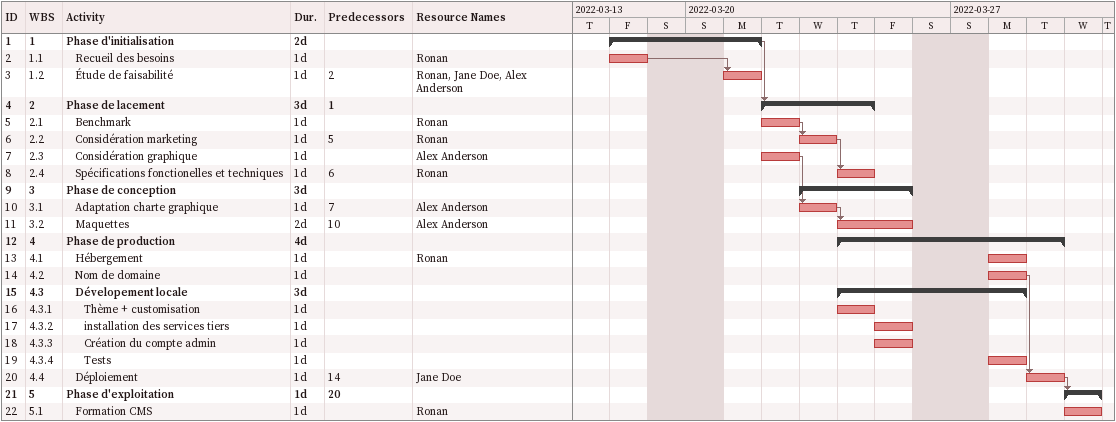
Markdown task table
| ID | WBS | Task | Duration | Start | Finish | Predecessors | Resources |
|---|---|---|---|---|---|---|---|
| 1 | 1 | **Phase d'initialisation** | 2d | 2022-03-18 | 2022-03-21 |  |  |
| 2 | 1.1 | Recueil des besoins | 1d | 2022-03-18 | 2022-03-18 |  | Ronan |
| 3 | 1.2 | Étude de faisabilité | 1d | 2022-03-21 | 2022-03-21 | 2 | Ronan, Jane Doe, Alex Anderson |
| 4 | 2 | **Phase de lacement** | 3d | 2022-03-22 | 2022-03-24 | 1 |  |
| 5 | 2.1 | Benchmark | 1d | 2022-03-22 | 2022-03-22 |  | Ronan |
| 6 | 2.2 | Considération marketing | 1d | 2022-03-23 | 2022-03-23 | 5 | Ronan |
| 7 | 2.3 | Considération graphique | 1d | 2022-03-22 | 2022-03-22 |  | Alex Anderson |
| 8 | 2.4 | Spécifications fonctionelles et techniques | 1d | 2022-03-24 | 2022-03-24 | 6 | Ronan |
| 9 | 3 | **Phase de conception** | 3d | 2022-03-23 | 2022-03-25 |  |  |
| 10 | 3.1 | Adaptation charte graphique | 1d | 2022-03-23 | 2022-03-23 | 7 | Alex Anderson |
| 11 | 3.2 | Maquettes | 2d | 2022-03-24 | 2022-03-25 | 10 | Alex Anderson |
| 12 | 4 | **Phase de production** | 4d | 2022-03-24 | 2022-03-29 |  |  |
| 13 | 4.1 | Hébergement | 1d | 2022-03-28 | 2022-03-28 |  | Ronan |
| 14 | 4.2 | Nom de domaine | 1d | 2022-03-28 | 2022-03-28 |  |  |
| 15 | 4.3 | **Dévelopement locale** | 3d | 2022-03-24 | 2022-03-28 |  |  |
| 16 | 4.3.1 | Thème + customisation | 1d | 2022-03-24 | 2022-03-24 |  |  |
| 17 | 4.3.2 | installation des services tiers | 1d | 2022-03-25 | 2022-03-25 |  |  |
| 18 | 4.3.3 | Création du compte admin | 1d | 2022-03-25 | 2022-03-25 |  |  |
| 19 | 4.3.4 | Tests | 1d | 2022-03-28 | 2022-03-28 |  |  |
| 20 | 4.4 | Déploiement | 1d | 2022-03-29 | 2022-03-29 | 14 | Jane Doe |
| 21 | 5 | **Phase d'exploitation** | 1d | 2022-03-30 | 2022-03-30 | 20 |  |
| 22 | 5.1 | Formation CMS | 1d | 2022-03-30 | 2022-03-30 |  | Ronan |
